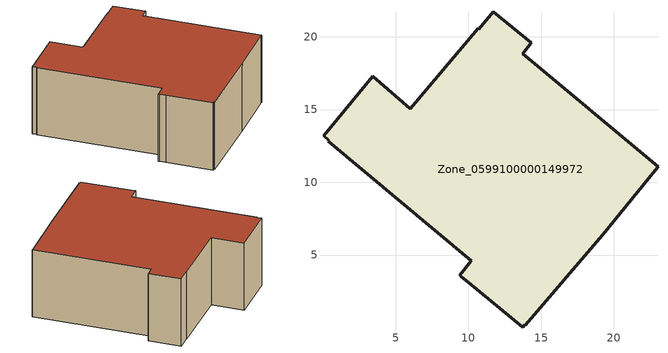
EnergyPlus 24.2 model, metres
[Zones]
Zone_0599100000149972
 floor ground (C_G): 0.04,13.19 3.43,17.27 6.01,15.04 10.67,20.58 10.7,20.52 11.69,21.72 14.31,19.6 13.72,18.84 23.02,11.06 22.84,10.83 19.23,6.4 13.91,0.16 13.86,0.21 13.72,0.04 9.98,3.14 9.52,3.52 9.39,3.63 10.19,4.6 0.36,12.84 0.4,12.9 z0
 wall outside (C_F): 3.43,17.27 0.04,13.19 0.4,12.9 0.36,12.84 10.19,4.6 9.39,3.63 9.52,3.52 9.98,3.14 13.72,0.04 13.86,0.21 13.91,0.16 19.23,6.4 22.84,10.83 23.02,11.06 13.72,18.84 14.31,19.6 11.69,21.72 10.7,20.52 10.67,20.58 6.01,15.04 3.43,17.27 z0:7.42
 roof outside (C_R): 10.67,20.58 6.01,15.04 3.43,17.27 0.04,13.19 0.4,12.9 0.36,12.84 10.19,4.6 9.39,3.63 9.52,3.52 9.98,3.14 13.72,0.04 13.86,0.21 13.91,0.16 19.23,6.4 22.84,10.83 23.02,11.06 13.72,18.84 14.31,19.6 11.69,21.72 10.7,20.52 z7.42
[BUILDING]
Pand.0599100000149972: North Axis=0; Terrain=City; Loads Convergence Tolerance Value=0.04; Temperature Convergence Tolerance Value=0.4; Solar Distribution=FullExterior; Maximum Number of Warmup Days=25; Minimum Number of Warmup Days=1
[Site:Location]
Rotterdam.The.Hague.AP_ZH_NLD Design_Conditions: Latitude=51.96; Longitude=4.45; Time Zone=1; Elevation=-4.5
[SITE:GROUNDTEMPERATURE:BUILDINGSURFACE]
18, 18, 18, 18, 18, 18, 18, 18, 18, 18, 18, 18
[MATERIAL] Thermal Absorptance=0.9; Solar Absorptance=0.7; Visible Absorptance=0.7
Name | Roughness | Thickness | Conductivity | Density | Specific Heat
G.D.1965-1974 | MediumSmooth | 0.15 | 0.882353 | 540 | 1210
F.D.1965-1974 | Rough | 0.3 | 0.697674 | 1920 | 840
R.D.1965-1974 | MediumRough | 0.2 | 0.232558 | 1500 | 1000
[CONSTRUCTION]
C_G: G.D.1965-1974
C_F: F.D.1965-1974
C_R: R.D.1965-1974
[ZONE]
Zone_0599100000149972: Type=1; Multiplier=1; Ceiling Height=Autocalculate; Volume=Autocalculate; Floor Area=autocalculate; Part of Total Floor Area=Yes
[ZONEINFILTRATION:DESIGNFLOWRATE]
Infil_Zone_0599100000149972: Zone or ZoneList or Space or SpaceList=Zone_0599100000149972; Schedule=AlwaysOn; Design Flow Rate Calculation Method=Flow/Area; Flow Rate per Floor Area=0.0042; Constant Term Coefficient=1; Temperature Term Coefficient=0; Velocity Term Coefficient=0; Velocity Squared Term Coefficient=0
[HVACTEMPLATE:ZONE:IDEALLOADSAIRSYSTEM]
Zone_0599100000149972: Maximum Heating Supply Air Temperature=50; Minimum Cooling Supply Air Temperature=13; Maximum Heating Supply Air Humidity Ratio=0.0156; Minimum Cooling Supply Air Humidity Ratio=0.0077; Heating Limit=NoLimit; Cooling Limit=NoLimit; Dehumidification Control Type=ConstantSensibleHeatRatio; Cooling Sensible Heat Ratio=0.7; Dehumidification Setpoint=60; Humidification Control Type=None; Humidification Setpoint=30; Outdoor Air Method=None; Outdoor Air Flow Rate per Person=0.00944; Outdoor Air Flow Rate per Zone Floor Area=0; Outdoor Air Flow Rate per Zone=0; Demand Controlled Ventilation Type=None; Outdoor Air Economizer Type=NoEconomizer; Heat Recovery Type=None; Sensible Heat Recovery Effectiveness=0.7; Latent Heat Recovery Effectiveness=0.65
[ZONECONTROL:THERMOSTAT]
ThermostatControl_Zone_0599100000149972: Zone or ZoneList=Zone_0599100000149972; Control Type Schedule=DualSetpointControlType; Control 1=Thermostat_Zone_0599100000149972; Temperature Difference Between Cutout And Setpoint=0
[THERMOSTATSETPOINT:DUALSETPOINT]
Thermostat_Zone_0599100000149972: Heating Setpoint Temperature Schedule=HeatingSetpoint_Zone_0599100000149972; Cooling Setpoint Temperature Schedule=CoolingSetpoint_Zone_0599100000149972
[SCHEDULE:COMPACT]
HeatingSetpoint_Zone_0599100000149972: Through: 12/31, For: AllDays, Until: 24:00, 21
CoolingSetpoint_Zone_0599100000149972: Through: 12/31, For: AllDays, Until: 24:00, 24
DualSetpointControlType: Through: 12/31, For: AllDays, Until: 24:00, 4
AlwaysOn: Through: 12/31, For: AllDays, Until: 24:00, 1
